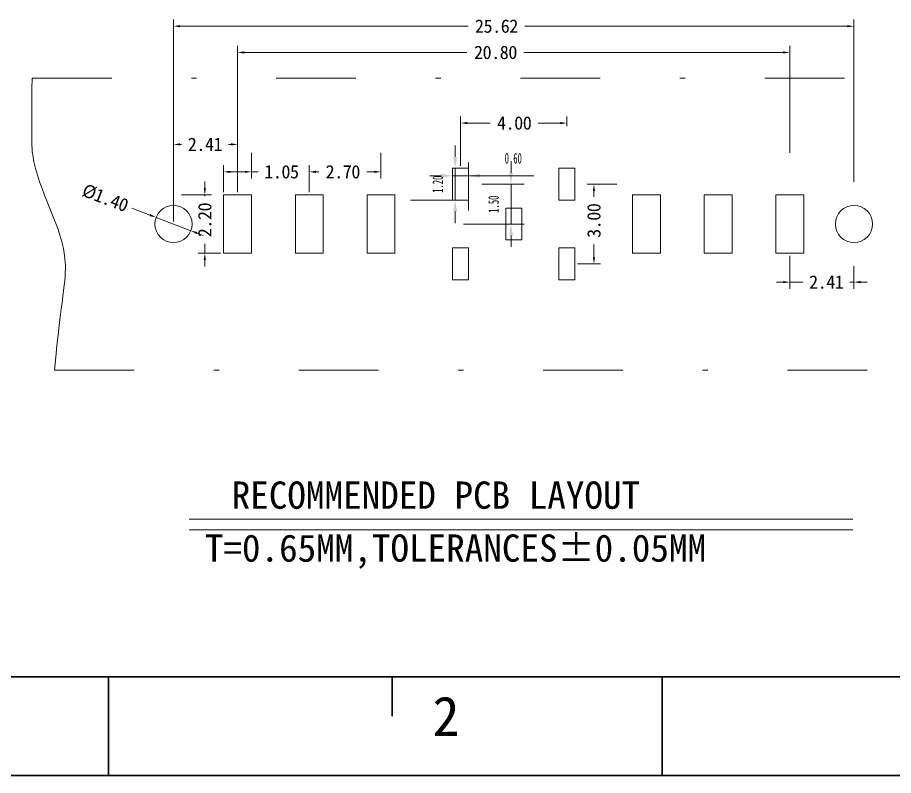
# Model space of a CAD drawing. Header units: millimetres. Extents: x -80 to 68, y -56 to 48.
# Drawn here: x -60.23 to -27.24, y -55.85 to -27.29 of the extents above; entities that cross this region are included whole.
import ezdxf

# ---------------------------------------------------------------- set-up
doc = ezdxf.new("R2010")
doc.units = ezdxf.units.MM
doc.header["$MEASUREMENT"] = 0
doc.linetypes.add('DASHEDDOT', pattern=[9.2, 3, -3, 0.2, -3])
doc.layers.get('Defpoints').update_dxf_attribs({"lineweight": 5})
doc.layers.add('TEXT', color=3, linetype='Continuous', lineweight=5, true_color=0x00ff00)
doc.layers.add('TK', color=7, linetype='Continuous', lineweight=30)
doc.layers.add('本體', color=7, linetype='Continuous', lineweight=5)
doc.dimstyles.get("Standard").update_dxf_attribs({"dimtxt": 0.18, "dimasz": 0.18, "dimexe": 0.18, "dimexo": 0.0625, "dimgap": 0.09, "dimtad": 0, "dimtih": 1, "dimtoh": 1, "dimdec": 4, "dimzin": 0, "dimdsep": 46, "dimtxsty": 'Standard', "dimcen": 0.09, "dimadec": 0, "dimazin": 0, "dimtfac": 1, "dimtdec": 4, "dimtofl": 0, "dimtmove": 0, "dimatfit": 3, "dimfxl": 1, "dimtolj": 1, "dimtzin": 0, "dimarcsym": 0})

# ---------------------------------------------------------------- blocks, each defined once
blk = doc.blocks.new('*D1')
at = {"color": 7, "linetype": 'Continuous', "lineweight": 5}
for p, q in [((-43.241, -34.561), (-43.241, -32.753)), ((-44.273, -33.253), (-44.705, -33.253)), ((-43.841, -33.253), (-43.241, -33.253)), ((-43.241, -33.253), (-40.778, -33.253)), ((-42.809, -33.253), (-42.377, -33.253)), ((-43.841, -33.474), (-43.841, -33.753))]:
    blk.add_line(p, q, dxfattribs=at)
at = {"color": 7}
for points in [[(-44.273, -33.325), (-44.273, -33.181), (-43.841, -33.253)], [(-42.809, -33.181), (-42.809, -33.325), (-43.241, -33.253)]]:
    blk.add_solid(points, dxfattribs=at)
at = {"layer": 'Defpoints', "color": 0}
for p in [(-43.841, -32.974), (-43.241, -33.253), (-43.241, -35.061)]:
    blk.add_point(p, dxfattribs=at)
at = {"color": 3, "lineweight": -3, "insert": (-41.558, -32.598), "char_height": 0.396, "attachment_point": 5}
blk.add_mtext('\\A1;\\pxsm1.200000;\\T1.000000;\\W0.600000;\\FSimSun;0.60', dxfattribs=at)
blk = doc.blocks.new('*D2')
at = {"color": 7, "linetype": 'Continuous', "lineweight": 5}
for p, q in [((-43.746, -32.542), (-43.746, -32.11)), ((-43.746, -32.974), (-43.746, -34.174)), ((-43.341, -32.974), (-43.246, -32.974)), ((-45.429, -34.174), (-43.246, -34.174)), ((-43.746, -34.606), (-43.746, -35.038))]:
    blk.add_line(p, q, dxfattribs=at)
at = {"color": 7}
for points in [[(-43.818, -32.542), (-43.674, -32.542), (-43.746, -32.974)], [(-43.674, -34.606), (-43.818, -34.606), (-43.746, -34.174)]]:
    blk.add_solid(points, dxfattribs=at)
at = {"layer": 'Defpoints', "color": 0}
for p in [(-43.841, -32.974), (-45.929, -34.174), (-43.746, -34.174)]:
    blk.add_point(p, dxfattribs=at)
at = {"color": 3, "lineweight": -3, "insert": (-44.401, -33.574), "char_height": 0.396, "attachment_point": 5, "rotation": 90}
blk.add_mtext('\\A1;\\pxsm1.200000;\\T1.000000;\\W0.600000;\\FSimSun;1.20', dxfattribs=at)
blk = doc.blocks.new('*D3')
at = {"color": 7, "linetype": 'Continuous', "lineweight": 5}
for p, q in [((-43.541, -32.874), (-43.541, -31.019)), ((-43.291, -31.269), (-42.431, -31.269)), ((-39.791, -31.269), (-40.616, -31.269)), ((-39.541, -31.386), (-39.541, -31.019))]:
    blk.add_line(p, q, dxfattribs=at)
at = {"color": 7}
for points in [[(-43.291, -31.227), (-43.291, -31.311), (-43.541, -31.269)], [(-39.791, -31.311), (-39.791, -31.227), (-39.541, -31.269)]]:
    blk.add_solid(points, dxfattribs=at)
at = {"layer": 'Defpoints', "color": 0}
for p in [(-39.541, -31.269), (-39.541, -31.486), (-43.541, -32.974)]:
    blk.add_point(p, dxfattribs=at)
at = {"color": 3, "lineweight": -3, "insert": (-41.523, -31.269), "char_height": 0.5, "attachment_point": 5}
blk.add_mtext('\\A1;\\pxsm1.200000;\\T0.950000;\\W1.000000;\\FSimSun;4.00', dxfattribs=at)
blk = doc.blocks.new('*D4')
at = {"color": 7, "linetype": 'Continuous', "lineweight": 5}
for p, q in [((-37.654, -33.574), (-38.77, -33.574)), ((-38.52, -33.824), (-38.52, -34.05)), ((-38.52, -36.324), (-38.52, -35.848)), ((-39.141, -36.574), (-38.27, -36.574))]:
    blk.add_line(p, q, dxfattribs=at)
at = {"color": 7}
for points in [[(-38.479, -33.824), (-38.562, -33.824), (-38.52, -33.574)], [(-38.562, -36.324), (-38.479, -36.324), (-38.52, -36.574)]]:
    blk.add_solid(points, dxfattribs=at)
at = {"layer": 'Defpoints', "color": 0}
for p in [(-38.52, -33.574), (-37.554, -33.574), (-39.241, -36.574)]:
    blk.add_point(p, dxfattribs=at)
at = {"color": 3, "lineweight": -3, "insert": (-38.52, -34.949), "char_height": 0.5, "attachment_point": 5, "rotation": 90}
blk.add_mtext('\\A1;\\pxsm1.200000;\\T0.950000;\\W1.000000;\\FSimSun;3.00', dxfattribs=at)
blk = doc.blocks.new('*D5')
at = {"color": 7, "linetype": 'Continuous', "lineweight": 5}
for p, q in [((-41.643, -33.142), (-41.643, -32.71)), ((-42.741, -33.574), (-41.143, -33.574)), ((-41.643, -33.574), (-41.643, -35.074)), ((-43.429, -35.074), (-41.143, -35.074)), ((-41.643, -35.506), (-41.643, -35.938))]:
    blk.add_line(p, q, dxfattribs=at)
at = {"color": 7}
for points in [[(-41.715, -33.142), (-41.571, -33.142), (-41.643, -33.574)], [(-41.571, -35.506), (-41.715, -35.506), (-41.643, -35.074)]]:
    blk.add_solid(points, dxfattribs=at)
at = {"layer": 'Defpoints', "color": 0}
for p in [(-43.241, -33.574), (-43.929, -35.074), (-41.643, -35.074)]:
    blk.add_point(p, dxfattribs=at)
at = {"color": 3, "lineweight": -3, "insert": (-42.298, -34.324), "char_height": 0.396, "attachment_point": 5, "rotation": 90}
blk.add_mtext('\\A1;\\pxsm1.200000;\\T1.000000;\\W0.600000;\\FSimSun;1.50', dxfattribs=at)
blk = doc.blocks.new('*D6')
at = {"color": 7, "linetype": 'Continuous', "lineweight": 5}
for p, q in [((-53.173, -33.724), (-53.173, -33.474)), ((-54.052, -33.974), (-52.923, -33.974)), ((-53.173, -33.974), (-53.173, -34.021)), ((-53.173, -36.174), (-53.173, -35.824)), ((-52.565, -36.174), (-53.423, -36.174)), ((-53.173, -36.424), (-53.173, -36.674))]:
    blk.add_line(p, q, dxfattribs=at)
at = {"color": 7}
for points in [[(-53.214, -33.724), (-53.131, -33.724), (-53.173, -33.974)], [(-53.131, -36.424), (-53.214, -36.424), (-53.173, -36.174)]]:
    blk.add_solid(points, dxfattribs=at)
at = {"layer": 'Defpoints', "color": 0}
for p in [(-54.152, -33.974), (-53.173, -33.974), (-52.465, -36.174)]:
    blk.add_point(p, dxfattribs=at)
at = {"color": 3, "lineweight": -3, "insert": (-53.173, -34.922), "char_height": 0.5, "attachment_point": 5, "rotation": 90}
blk.add_mtext('\\A1;\\pxsm1.200000;\\T0.950000;\\W1.000000;\\FSimSun;2.20', dxfattribs=at)
blk = doc.blocks.new('*D7')
at = {"color": 7, "linetype": 'Continuous', "lineweight": 5}
for p, q in [((-51.415, -32.386), (-51.415, -33.357)), ((-52.465, -33.874), (-52.465, -32.857)), ((-52.215, -33.107), (-51.665, -33.107)), ((-51.415, -33.107), (-51.165, -33.107))]:
    blk.add_line(p, q, dxfattribs=at)
at = {"color": 7}
for points in [[(-52.215, -33.066), (-52.215, -33.149), (-52.465, -33.107)], [(-51.665, -33.149), (-51.665, -33.066), (-51.415, -33.107)]]:
    blk.add_solid(points, dxfattribs=at)
at = {"layer": 'Defpoints', "color": 0}
for p in [(-51.415, -32.286), (-51.415, -33.107), (-52.465, -33.974)]:
    blk.add_point(p, dxfattribs=at)
at = {"color": 3, "lineweight": -3, "insert": (-50.289, -33.107), "char_height": 0.5, "attachment_point": 5}
blk.add_mtext('\\A1;\\pxsm1.200000;\\T0.950000;\\W1.000000;\\FSimSun;1.05', dxfattribs=at)
blk = doc.blocks.new('*D8')
at = {"color": 7, "linetype": 'Continuous', "lineweight": 5}
for p, q in [((-54.352, -34.974), (-54.352, -31.822)), ((-51.94, -32.386), (-51.94, -31.822)), ((-54.102, -32.072), (-54.051, -32.072)), ((-52.19, -32.072), (-52.285, -32.072))]:
    blk.add_line(p, q, dxfattribs=at)
at = {"color": 7}
for points in [[(-54.102, -32.031), (-54.102, -32.114), (-54.352, -32.072)], [(-52.19, -32.114), (-52.19, -32.031), (-51.94, -32.072)]]:
    blk.add_solid(points, dxfattribs=at)
at = {"layer": 'Defpoints', "color": 0}
for p in [(-51.94, -32.072), (-51.94, -32.486), (-54.352, -35.074)]:
    blk.add_point(p, dxfattribs=at)
at = {"color": 3, "lineweight": -3, "insert": (-53.168, -32.072), "char_height": 0.5, "attachment_point": 5}
blk.add_mtext('\\A1;\\pxsm1.200000;\\T0.950000;\\W1.000000;\\FSimSun;2.41', dxfattribs=at)
blk = doc.blocks.new('*D10')
at = {"color": 7, "linetype": 'Continuous', "lineweight": 5}
for p, q in [((-54.352, -34.974), (-54.352, -27.37)), ((-28.73, -33.486), (-28.73, -27.37)), ((-54.102, -27.62), (-43.26, -27.62)), ((-28.98, -27.62), (-41.125, -27.62))]:
    blk.add_line(p, q, dxfattribs=at)
at = {"color": 7}
for points in [[(-54.102, -27.578), (-54.102, -27.662), (-54.352, -27.62)], [(-28.98, -27.662), (-28.98, -27.578), (-28.73, -27.62)]]:
    blk.add_solid(points, dxfattribs=at)
at = {"layer": 'Defpoints', "color": 0}
for p in [(-28.73, -27.62), (-28.73, -33.586), (-54.352, -35.074)]:
    blk.add_point(p, dxfattribs=at)
at = {"color": 3, "lineweight": -3, "insert": (-42.192, -27.62), "char_height": 0.5, "attachment_point": 5}
blk.add_mtext('\\A1;\\pxsm1.200000;\\T0.950000;\\W1.000000;\\FSimSun;25.62', dxfattribs=at)
blk = doc.blocks.new('*D12')
at = {"color": 7, "linetype": 'Continuous', "lineweight": 5}
for p, q in [((-46.54, -32.386), (-46.54, -33.357)), ((-49.24, -33.874), (-49.24, -32.857)), ((-48.99, -33.107), (-48.88, -33.107)), ((-46.79, -33.107), (-47.076, -33.107))]:
    blk.add_line(p, q, dxfattribs=at)
at = {"color": 7}
for points in [[(-48.99, -33.066), (-48.99, -33.149), (-49.24, -33.107)], [(-46.79, -33.149), (-46.79, -33.066), (-46.54, -33.107)]]:
    blk.add_solid(points, dxfattribs=at)
at = {"layer": 'Defpoints', "color": 0}
for p in [(-46.54, -32.286), (-46.54, -33.107), (-49.24, -33.974)]:
    blk.add_point(p, dxfattribs=at)
at = {"color": 3, "lineweight": -3, "insert": (-47.978, -33.107), "char_height": 0.5, "attachment_point": 5}
blk.add_mtext('\\A1;\\pxsm1.200000;\\T0.950000;\\W1.000000;\\FSimSun;2.70', dxfattribs=at)
blk = doc.blocks.new('*D17')
at = {"color": 7, "linetype": 'Continuous', "lineweight": 5}
for p, q in [((-55.24, -34.735), (-55.918, -34.475)), ((-53.698, -35.324), (-55.006, -34.824)), ((-53.465, -35.413), (-53.231, -35.502))]:
    blk.add_line(p, q, dxfattribs=at)
at = {"color": 7}
for points in [[(-55.254, -34.774), (-55.225, -34.696), (-55.006, -34.824)], [(-53.45, -35.374), (-53.48, -35.452), (-53.698, -35.324)]]:
    blk.add_solid(points, dxfattribs=at)
at = {"layer": 'Defpoints', "color": 0}
for p in [(-55.006, -34.824), (-53.698, -35.324)]:
    blk.add_point(p, dxfattribs=at)
at = {"color": 3, "lineweight": -3, "insert": (-56.926, -34.09), "char_height": 0.5, "attachment_point": 5, "rotation": 339.0878}
blk.add_mtext('\\A1;\\pxsm1.200000;\\T0.950000;\\W1.000000;\\FSimSun;%%c1.40', dxfattribs=at)
blk = doc.blocks.new('*D29')
at = {"color": 7, "linetype": 'Continuous', "lineweight": 5}
for p, q in [((-51.94, -33.874), (-51.94, -28.359)), ((-31.143, -32.386), (-31.143, -28.359)), ((-51.69, -28.609), (-43.301, -28.609)), ((-31.393, -28.609), (-41.158, -28.609))]:
    blk.add_line(p, q, dxfattribs=at)
at = {"color": 7}
for points in [[(-51.69, -28.567), (-51.69, -28.651), (-51.94, -28.609)], [(-31.393, -28.651), (-31.393, -28.567), (-31.143, -28.609)]]:
    blk.add_solid(points, dxfattribs=at)
at = {"layer": 'Defpoints', "color": 0}
for p in [(-31.143, -28.609), (-31.143, -32.486), (-51.94, -33.974)]:
    blk.add_point(p, dxfattribs=at)
at = {"color": 3, "lineweight": -3, "insert": (-42.229, -28.609), "char_height": 0.5, "attachment_point": 5}
blk.add_mtext('\\A1;\\pxsm1.200000;\\T0.950000;\\W1.000000;\\FSimSun;20.80', dxfattribs=at)
blk = doc.blocks.new('*D38')
at = {"color": 7, "linetype": 'Continuous', "lineweight": 5}
for p, q in [((-31.143, -36.274), (-31.143, -37.512)), ((-28.73, -36.661), (-28.73, -37.512)), ((-31.393, -37.262), (-31.643, -37.262)), ((-31.143, -37.262), (-30.655, -37.262)), ((-28.73, -37.262), (-28.889, -37.262)), ((-28.48, -37.262), (-28.23, -37.262))]:
    blk.add_line(p, q, dxfattribs=at)
at = {"color": 7}
for points in [[(-31.393, -37.304), (-31.393, -37.22), (-31.143, -37.262)], [(-28.48, -37.22), (-28.48, -37.304), (-28.73, -37.262)]]:
    blk.add_solid(points, dxfattribs=at)
at = {"layer": 'Defpoints', "color": 0}
for p in [(-31.143, -36.174), (-28.73, -36.561), (-28.73, -37.262)]:
    blk.add_point(p, dxfattribs=at)
at = {"color": 3, "lineweight": -3, "insert": (-29.772, -37.262), "char_height": 0.5, "attachment_point": 5}
blk.add_mtext('\\A1;\\pxsm1.200000;\\T0.950000;\\W1.000000;\\FSimSun;2.41', dxfattribs=at)

msp = doc.modelspace()

# ---------------------------------------------------------------- linework, layer by layer
at = {"color": 1, "linetype": 'Continuous', "lineweight": 5, "true_color": 0xff0000}
for p, q in [((-43.8411, -34.1738), (-43.8411, -32.9738)), ((-43.8411, -32.9738), (-43.2411, -32.9738)), ((-43.2411, -32.9738), (-43.2411, -34.1738)), ((-39.8411, -34.1738), (-39.8411, -32.9738)), ((-39.8411, -32.9738), (-39.2411, -32.9738)), ((-39.2411, -32.9738), (-39.2411, -34.1738)), ((-52.4645, -36.1738), (-52.4645, -33.9738)), ((-52.4645, -33.9738), (-51.4145, -33.9738)), ((-51.4145, -33.9738), (-51.4145, -36.1738)), ((-49.7645, -36.1738), (-49.7645, -33.9738)), ((-49.7645, -33.9738), (-48.7145, -33.9738)), ((-48.7145, -33.9738), (-48.7145, -36.1738)), ((-47.0645, -36.1738), (-47.0645, -33.9738)), ((-47.0645, -33.9738), (-46.0145, -33.9738)), ((-46.0145, -33.9738), (-46.0145, -36.1738)), ((-37.0676, -36.1738), (-37.0676, -33.9738)), ((-37.0676, -33.9738), (-36.0176, -33.9738)), ((-36.0176, -33.9738), (-36.0176, -36.1738)), ((-34.3676, -36.1738), (-34.3676, -33.9738)), ((-34.3676, -33.9738), (-33.3176, -33.9738)), ((-33.3176, -33.9738), (-33.3176, -36.1738)), ((-31.6676, -36.1738), (-31.6676, -33.9738)), ((-31.6676, -33.9738), (-30.6176, -33.9738)), ((-30.6176, -33.9738), (-30.6176, -36.1738)), ((-43.2411, -34.1738), (-43.8411, -34.1738)), ((-39.2411, -34.1738), (-39.8411, -34.1738)), ((-41.8411, -35.6738), (-41.8411, -34.4738)), ((-41.8411, -34.4738), (-41.2411, -34.4738)), ((-41.2411, -34.4738), (-41.2411, -35.6738)), ((-41.2411, -35.6738), (-41.8411, -35.6738)), ((-51.4145, -36.1738), (-52.4645, -36.1738)), ((-48.7145, -36.1738), (-49.7645, -36.1738)), ((-46.0145, -36.1738), (-47.0645, -36.1738)), ((-43.8411, -35.9738), (-43.8411, -37.1738)), ((-43.2411, -35.9738), (-43.8411, -35.9738)), ((-43.2411, -37.1738), (-43.2411, -35.9738)), ((-39.8411, -35.9738), (-39.8411, -37.1738)), ((-39.2411, -35.9738), (-39.8411, -35.9738)), ((-39.2411, -37.1738), (-39.2411, -35.9738)), ((-36.0176, -36.1738), (-37.0676, -36.1738)), ((-33.3176, -36.1738), (-34.3676, -36.1738)), ((-30.6176, -36.1738), (-31.6676, -36.1738)), ((-43.8411, -37.1738), (-43.2411, -37.1738)), ((-39.8411, -37.1738), (-39.2411, -37.1738))]:
    msp.add_line(p, q, dxfattribs=at)
for centre in [(-54.3521, -35.0738), (-28.7301, -35.0738)]:
    msp.add_circle(centre, 0.7, dxfattribs=at)
at = {"layer": 'TEXT', "color": 3, "linetype": 'Continuous', "lineweight": 5, "true_color": 0x00ff00}
for p, q in [((-53.7599, -46.1942), (-28.7689, -46.1942)), ((-53.7599, -46.5916), (-28.7689, -46.5916))]:
    msp.add_line(p, q, dxfattribs=at)
at = {"layer": 'TK', "color": 2, "linetype": 'Continuous', "lineweight": 30, "true_color": 0xffff00}
for p, q in [((-77.1491, -52.1272), (65.3207, -52.1272)), ((-79.6311, -55.8503), (67.8027, -55.8503))]:
    msp.add_line(p, q, dxfattribs=at)
at = {"layer": 'TK', "color": 7, "linetype": 'Continuous', "lineweight": 30}
for p, q in [((-56.7963, -52.1272), (-56.7963, -55.8503)), ((-46.1235, -52.1272), (-46.1235, -53.6164)), ((-35.947, -52.1272), (-35.947, -55.8503))]:
    msp.add_line(p, q, dxfattribs=at)
at = {"layer": '本體', "color": 7, "linetype": 'DASHEDDOT', "lineweight": 5}
for p, q in [((-59.6809, -29.5738), (-23.3901, -29.5738)), ((-58.8381, -40.5738), (-22.5473, -40.5738))]:
    msp.add_line(p, q, dxfattribs=at)
at = {"layer": '本體', "color": 7, "linetype": 'Continuous', "lineweight": 5}
msp.add_open_spline([(-59.6809, -29.5738), (-59.7026, -31.8684), (-59.676, -33.5267), (-58.0313, -35.8451), (-58.5676, -37.8829), (-58.8381, -40.5738)], degree=3, knots=[1.9137144, 1.9137144, 1.9137144, 1.9137144, 2.4335668, 4.7759274, 5.9757017, 5.9757017, 5.9757017, 5.9757017], dxfattribs=at)

# ---------------------------------------------------------------- texts
at = {"layer": 'TEXT', "color": 3, "linetype": 'Continuous', "lineweight": -3, "true_color": 0x00ff00, "attachment_point": 7, "line_spacing_factor": 1.2}
for s, insert, char_height in [('\\T1.000000;\\W1.000000;\\FSimSun|b0|i0;RECOMMENDED PCB LAYOUT', (-52.1621, -45.8177), 1.027675), ('\\T1.000000;\\W1.000000;\\FSimSun|b0|i0;T=0.65MM,TOLERANCES%%p0.05MM', (-53.1738, -48.0612), 1.027675), ('\\T1.000000;\\W1.000000;\\FSimSun|b0|i0;2', (-44.5977, -54.3611), 1.489231)]:
    msp.add_mtext(s, dxfattribs=dict(at, insert=insert, char_height=char_height))

# ---------------------------------------------------------------- dimensions: what is measured, and where the dimension line sits
at = {"color": 7, "linetype": 'Continuous', "lineweight": -3}
for base, p1, p2, text, override, picture, middle in [((-28.7301, -27.62), (-54.3521, -35.0738), (-28.7301, -33.5863), '\\pxsm1.200000;\\T0.950000;\\W1.000000;\\FSimSun;<>', {"dimscale": 1, "dimtxt": 0.5, "dimasz": 0.25, "dimexe": 0.25, "dimexo": 0.1, "dimgap": 0.25, "dimtad": 0, "dimtih": 0, "dimtoh": 0, "dimdec": 2, "dimlfac": 1, "dimrnd": 0, "dimzin": 0, "dimdsep": 0, "dimlunit": 2, "dimpost": '<>', "dimsah": 0, "dimtsz": 0, "dimcen": 0.1, "dimdle": 0, "dimse1": 0, "dimse2": 0, "dimsd1": 0, "dimsd2": 0, "dimclrd": 7, "dimclre": 7, "dimclrt": 3, "dimaunit": 0, "dimadec": 2, "dimazin": 0, "dimtol": 0, "dimlim": 0, "dimtp": 0, "dimtm": 0, "dimtfac": 1, "dimtdec": 2, "dimtix": 0, "dimtofl": 1, "dimtmove": 0, "dimfrac": 2, "dimtzin": 0, "dimlwd": 5, "dimlwe": 5}, '*D10', (-42.1923, -27.62)), ((-31.1426, -28.6089), (-51.9395, -33.9738), (-31.1426, -32.4863), '\\pxsm1.200000;\\T0.950000;\\W1.000000;\\FSimSun;<>', {"dimscale": 1, "dimtxt": 0.5, "dimasz": 0.25, "dimexe": 0.25, "dimexo": 0.1, "dimgap": 0.25, "dimtad": 0, "dimtih": 0, "dimtoh": 0, "dimdec": 2, "dimlfac": 1, "dimrnd": 0, "dimzin": 0, "dimdsep": 0, "dimlunit": 2, "dimpost": '<>', "dimsah": 0, "dimtsz": 0, "dimcen": 0.1, "dimdle": 0, "dimse1": 0, "dimse2": 0, "dimsd1": 0, "dimsd2": 0, "dimclrd": 7, "dimclre": 7, "dimclrt": 3, "dimaunit": 0, "dimadec": 2, "dimazin": 0, "dimtol": 0, "dimlim": 0, "dimtp": 0, "dimtm": 0, "dimtfac": 1, "dimtdec": 2, "dimtix": 0, "dimtofl": 1, "dimtmove": 0, "dimfrac": 2, "dimtzin": 0, "dimlwd": 5, "dimlwe": 5}, '*D29', (-42.2295, -28.6089)), ((-39.5411, -31.269), (-43.5411, -32.9738), (-39.5411, -31.4863), '\\pxsm1.200000;\\T0.950000;\\W1.000000;\\FSimSun;<>', {"dimscale": 1, "dimtxt": 0.5, "dimasz": 0.25, "dimexe": 0.25, "dimexo": 0.1, "dimgap": 0.25, "dimtad": 0, "dimtih": 0, "dimtoh": 0, "dimdec": 2, "dimlfac": 1, "dimrnd": 0, "dimzin": 0, "dimdsep": 0, "dimlunit": 2, "dimpost": '<>', "dimsah": 0, "dimtsz": 0, "dimcen": 0.1, "dimdle": 0, "dimse1": 0, "dimse2": 0, "dimsd1": 0, "dimsd2": 0, "dimclrd": 7, "dimclre": 7, "dimclrt": 3, "dimaunit": 0, "dimadec": 2, "dimazin": 0, "dimtol": 0, "dimlim": 0, "dimtp": 0, "dimtm": 0, "dimtfac": 1, "dimtdec": 2, "dimtix": 0, "dimtofl": 1, "dimtmove": 0, "dimfrac": 2, "dimtzin": 0, "dimlwd": 5, "dimlwe": 5}, '*D3', (-41.5233, -31.269)), ((-51.9395, -32.0724), (-54.3521, -35.0738), (-51.9395, -32.4863), '\\pxsm1.200000;\\T0.950000;\\W1.000000;\\FSimSun;<>', {"dimscale": 1, "dimtxt": 0.5, "dimasz": 0.25, "dimexe": 0.25, "dimexo": 0.1, "dimgap": 0.25, "dimtad": 0, "dimtih": 0, "dimtoh": 0, "dimdec": 2, "dimlfac": 1, "dimrnd": 0, "dimzin": 0, "dimdsep": 0, "dimlunit": 2, "dimpost": '<>', "dimsah": 0, "dimtsz": 0, "dimcen": 0.1, "dimdle": 0, "dimse1": 0, "dimse2": 0, "dimsd1": 0, "dimsd2": 0, "dimclrd": 7, "dimclre": 7, "dimclrt": 3, "dimaunit": 0, "dimadec": 2, "dimazin": 0, "dimtol": 0, "dimlim": 0, "dimtp": 0, "dimtm": 0, "dimtfac": 1, "dimtdec": 2, "dimtix": 0, "dimtofl": 1, "dimtmove": 0, "dimfrac": 2, "dimtzin": 0, "dimlwd": 5, "dimlwe": 5}, '*D8', (-53.168, -32.0724)), ((-51.4145, -33.1074), (-52.4645, -33.9738), (-51.4145, -32.2863), '\\pxsm1.200000;\\T0.950000;\\W1.000000;\\FSimSun;<>', {"dimscale": 1, "dimtxt": 0.5, "dimasz": 0.25, "dimexe": 0.25, "dimexo": 0.1, "dimgap": 0.25, "dimtad": 0, "dimtih": 0, "dimtoh": 0, "dimdec": 2, "dimlfac": 1, "dimrnd": 0, "dimzin": 0, "dimdsep": 0, "dimlunit": 2, "dimpost": '<>', "dimsah": 0, "dimtsz": 0, "dimcen": 0.1, "dimdle": 0, "dimse1": 0, "dimse2": 0, "dimsd1": 0, "dimsd2": 0, "dimclrd": 7, "dimclre": 7, "dimclrt": 3, "dimaunit": 0, "dimadec": 2, "dimazin": 0, "dimtol": 0, "dimlim": 0, "dimtp": 0, "dimtm": 0, "dimtfac": 1, "dimtdec": 2, "dimtix": 0, "dimtofl": 1, "dimtmove": 0, "dimfrac": 2, "dimtzin": 0, "dimlwd": 5, "dimlwe": 5}, '*D7', (-50.2891, -33.1074)), ((-46.5395, -33.1074), (-49.2395, -33.9738), (-46.5395, -32.2863), '\\pxsm1.200000;\\T0.950000;\\W1.000000;\\FSimSun;<>', {"dimscale": 1, "dimtxt": 0.5, "dimasz": 0.25, "dimexe": 0.25, "dimexo": 0.1, "dimgap": 0.25, "dimtad": 0, "dimtih": 0, "dimtoh": 0, "dimdec": 2, "dimlfac": 1, "dimrnd": 0, "dimzin": 0, "dimdsep": 0, "dimlunit": 2, "dimpost": '<>', "dimsah": 0, "dimtsz": 0, "dimcen": 0.1, "dimdle": 0, "dimse1": 0, "dimse2": 0, "dimsd1": 0, "dimsd2": 0, "dimclrd": 7, "dimclre": 7, "dimclrt": 3, "dimaunit": 0, "dimadec": 2, "dimazin": 0, "dimtol": 0, "dimlim": 0, "dimtp": 0, "dimtm": 0, "dimtfac": 1, "dimtdec": 2, "dimtix": 0, "dimtofl": 1, "dimtmove": 0, "dimfrac": 2, "dimtzin": 0, "dimlwd": 5, "dimlwe": 5}, '*D12', (-47.9778, -33.1074)), ((-43.2411, -33.2534), (-43.8411, -32.9738), (-43.2411, -35.0613), '\\pxsm1.200000;\\T1.000000;\\W0.600000;\\FSimSun;0.60', {"dimscale": 1, "dimtxt": 0.396, "dimasz": 0.432, "dimexe": 0.5, "dimexo": 0.5, "dimgap": 0.457038, "dimtad": 1, "dimtih": 0, "dimtoh": 0, "dimdec": 3, "dimlfac": 1, "dimrnd": 0, "dimzin": 0, "dimdsep": 0, "dimlunit": 2, "dimsah": 0, "dimtsz": 0, "dimcen": 0, "dimdle": 0, "dimse1": 0, "dimse2": 0, "dimsd1": 0, "dimsd2": 0, "dimclrd": 7, "dimclre": 7, "dimclrt": 3, "dimaunit": 0, "dimadec": 2, "dimazin": 0, "dimtol": 0, "dimlim": 0, "dimtp": 0, "dimtm": 0, "dimtfac": 1, "dimtdec": 3, "dimtix": 0, "dimtofl": 1, "dimtmove": 0, "dimfrac": 2, "dimtzin": 0, "dimlwd": 5, "dimlwe": 5}, '*D1', (-41.5581, -33.2534)), ((-28.7301, -37.262), (-31.1426, -36.1738), (-28.7301, -36.5613), '\\pxsm1.200000;\\T0.950000;\\W1.000000;\\FSimSun;<>', {"dimscale": 1, "dimtxt": 0.5, "dimasz": 0.25, "dimexe": 0.25, "dimexo": 0.1, "dimgap": 0.25, "dimtad": 0, "dimtih": 0, "dimtoh": 0, "dimdec": 2, "dimlfac": 1, "dimrnd": 0, "dimzin": 0, "dimdsep": 0, "dimlunit": 2, "dimpost": '<>', "dimsah": 0, "dimtsz": 0, "dimcen": 0.1, "dimdle": 0, "dimse1": 0, "dimse2": 0, "dimsd1": 0, "dimsd2": 0, "dimclrd": 7, "dimclre": 7, "dimclrt": 3, "dimaunit": 0, "dimadec": 2, "dimazin": 0, "dimtol": 0, "dimlim": 0, "dimtp": 0, "dimtm": 0, "dimtfac": 1, "dimtdec": 2, "dimtix": 0, "dimtofl": 1, "dimtmove": 0, "dimfrac": 2, "dimtzin": 0, "dimlwd": 5, "dimlwe": 5}, '*D38', (-29.7719, -37.262))]:
    dim = msp.add_linear_dim(base=base, p1=p1, p2=p2, text=text, dimstyle='Standard', override=override, dxfattribs=at)
    dim.commit()
    dim.dimension.update_dxf_attribs({"geometry": picture, "text_midpoint": middle, "dimtype": 160})
for base, p1, p2, angle, text, override, picture, middle in [((-43.7463, -34.1738), (-43.8411, -32.9738), (-45.9286, -34.1738), 270, '\\pxsm1.200000;\\T1.000000;\\W0.600000;\\FSimSun;1.20', {"dimscale": 1, "dimtxt": 0.396, "dimasz": 0.432, "dimexe": 0.5, "dimexo": 0.5, "dimgap": 0.457038, "dimtad": 1, "dimtih": 0, "dimtoh": 0, "dimdec": 3, "dimlfac": 1, "dimrnd": 0, "dimzin": 0, "dimdsep": 0, "dimlunit": 2, "dimsah": 0, "dimtsz": 0, "dimcen": 0, "dimdle": 0, "dimse1": 0, "dimse2": 0, "dimsd1": 0, "dimsd2": 0, "dimclrd": 7, "dimclre": 7, "dimclrt": 3, "dimaunit": 0, "dimadec": 2, "dimazin": 0, "dimtol": 0, "dimlim": 0, "dimtp": 0, "dimtm": 0, "dimtfac": 1, "dimtdec": 3, "dimtix": 0, "dimtofl": 1, "dimtmove": 0, "dimfrac": 2, "dimtzin": 0, "dimlwd": 5, "dimlwe": 5}, '*D2', (-43.7463, -33.5738)), ((-41.6426, -35.0738), (-43.2411, -33.5738), (-43.9286, -35.0738), 270, '\\pxsm1.200000;\\T1.000000;\\W0.600000;\\FSimSun;1.50', {"dimscale": 1, "dimtxt": 0.396, "dimasz": 0.432, "dimexe": 0.5, "dimexo": 0.5, "dimgap": 0.457038, "dimtad": 1, "dimtih": 0, "dimtoh": 0, "dimdec": 3, "dimlfac": 1, "dimrnd": 0, "dimzin": 0, "dimdsep": 0, "dimlunit": 2, "dimsah": 0, "dimtsz": 0, "dimcen": 0, "dimdle": 0, "dimse1": 0, "dimse2": 0, "dimsd1": 0, "dimsd2": 0, "dimclrd": 7, "dimclre": 7, "dimclrt": 3, "dimaunit": 0, "dimadec": 2, "dimazin": 0, "dimtol": 0, "dimlim": 0, "dimtp": 0, "dimtm": 0, "dimtfac": 1, "dimtdec": 3, "dimtix": 0, "dimtofl": 1, "dimtmove": 0, "dimfrac": 2, "dimtzin": 0, "dimlwd": 5, "dimlwe": 5}, '*D5', (-41.6426, -34.3238)), ((-53.1728, -33.9738), (-52.4645, -36.1738), (-54.152, -33.9738), 90, '\\pxsm1.200000;\\T0.950000;\\W1.000000;\\FSimSun;<>', {"dimscale": 1, "dimtxt": 0.5, "dimasz": 0.25, "dimexe": 0.25, "dimexo": 0.1, "dimgap": 0.25, "dimtad": 0, "dimtih": 0, "dimtoh": 0, "dimdec": 2, "dimlfac": 1, "dimrnd": 0, "dimzin": 0, "dimdsep": 0, "dimlunit": 2, "dimpost": '<>', "dimsah": 0, "dimtsz": 0, "dimcen": 0.1, "dimdle": 0, "dimse1": 0, "dimse2": 0, "dimsd1": 0, "dimsd2": 0, "dimclrd": 7, "dimclre": 7, "dimclrt": 3, "dimaunit": 0, "dimadec": 2, "dimazin": 0, "dimtol": 0, "dimlim": 0, "dimtp": 0, "dimtm": 0, "dimtfac": 1, "dimtdec": 2, "dimtix": 0, "dimtofl": 1, "dimtmove": 0, "dimfrac": 2, "dimtzin": 0, "dimlwd": 5, "dimlwe": 5}, '*D6', (-53.1728, -34.9223)), ((-38.5203, -33.5738), (-39.2411, -36.5738), (-37.5536, -33.5738), 90, '\\pxsm1.200000;\\T0.950000;\\W1.000000;\\FSimSun;<>', {"dimscale": 1, "dimtxt": 0.5, "dimasz": 0.25, "dimexe": 0.25, "dimexo": 0.1, "dimgap": 0.25, "dimtad": 0, "dimtih": 0, "dimtoh": 0, "dimdec": 2, "dimlfac": 1, "dimrnd": 0, "dimzin": 0, "dimdsep": 0, "dimlunit": 2, "dimpost": '<>', "dimsah": 0, "dimtsz": 0, "dimcen": 0.1, "dimdle": 0, "dimse1": 0, "dimse2": 0, "dimsd1": 0, "dimsd2": 0, "dimclrd": 7, "dimclre": 7, "dimclrt": 3, "dimaunit": 0, "dimadec": 2, "dimazin": 0, "dimtol": 0, "dimlim": 0, "dimtp": 0, "dimtm": 0, "dimtfac": 1, "dimtdec": 2, "dimtix": 0, "dimtofl": 1, "dimtmove": 0, "dimfrac": 2, "dimtzin": 0, "dimlwd": 5, "dimlwe": 5}, '*D4', (-38.5203, -34.9491))]:
    dim = msp.add_linear_dim(base=base, p1=p1, p2=p2, angle=angle, text=text, dimstyle='Standard', override=override, dxfattribs=at)
    dim.commit()
    dim.dimension.update_dxf_attribs({"geometry": picture, "text_midpoint": middle, "dimtype": 160})
dim = msp.add_diameter_dim_2p(p1=(-53.6982, -35.3237), p2=(-55.006, -34.824), text='\\pxsm1.200000;\\T0.950000;\\W1.000000;\\FSimSun;<>', dimstyle='Standard', override={"dimscale": 1, "dimtxt": 0.5, "dimasz": 0.25, "dimexe": 0.25, "dimexo": 0.1, "dimgap": 0.25, "dimtad": 0, "dimtih": 0, "dimtoh": 0, "dimdec": 2, "dimlfac": 1, "dimrnd": 0, "dimzin": 0, "dimdsep": 0, "dimlunit": 2, "dimpost": '%%c<>', "dimsah": 0, "dimtsz": 0, "dimcen": 0, "dimdle": 0, "dimse1": 0, "dimse2": 0, "dimsd1": 0, "dimsd2": 0, "dimclrd": 7, "dimclre": 7, "dimclrt": 3, "dimaunit": 0, "dimadec": 2, "dimazin": 0, "dimtol": 0, "dimlim": 0, "dimtp": 0, "dimtm": 0, "dimtfac": 1, "dimtdec": 2, "dimtix": 0, "dimtofl": 1, "dimtmove": 0, "dimfrac": 2, "dimtzin": 0, "dimlwd": 5, "dimlwe": 5}, dxfattribs=at)
dim.commit()
dim.dimension.update_dxf_attribs({"geometry": '*D17', "text_midpoint": (-56.9258, -34.0904), "dimtype": 163})

doc.saveas('drawing.dxf')
